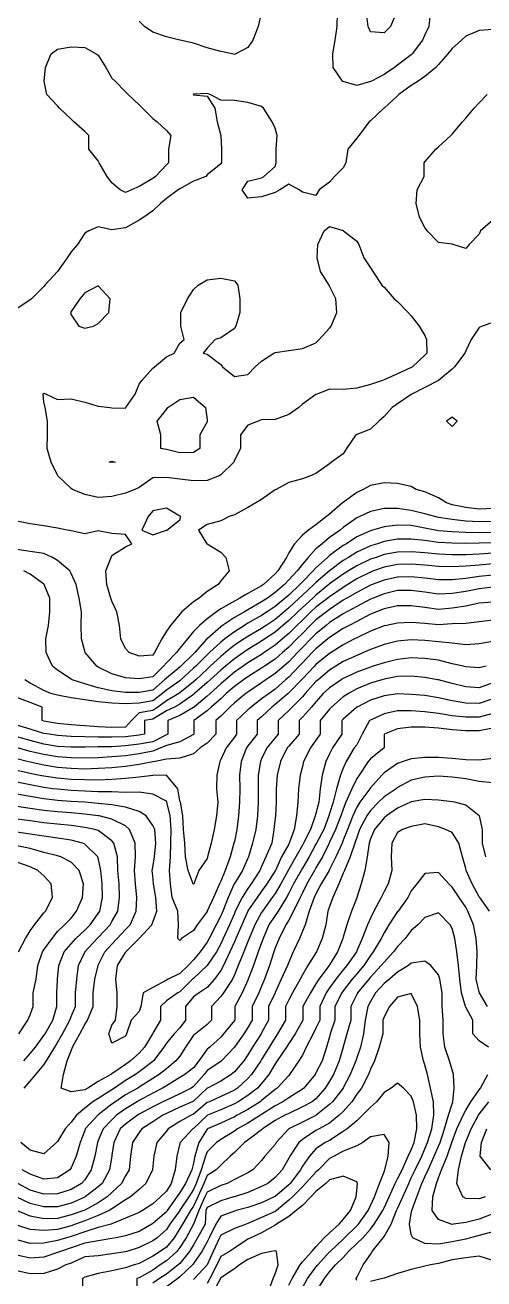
# Model space of a CAD drawing. Header units: inches. Extents: x 450896 to 463247, y 7386701 to 7399440.
# Drawn here: x 456980 to 457967, y 7391714 to 7394413 of the extents above; entities that cross this region are included whole.
import ezdxf

# ---------------------------------------------------------------- set-up
doc = ezdxf.new("R2010")
doc.units = ezdxf.units.IN
doc.header["$MEASUREMENT"] = 0

msp = doc.modelspace()

# ---------------------------------------------------------------- linework, layer by layer
for points, elevation in [([(457488.2, 7394438.6), (457481.2, 7394409.3), (457469.7, 7394380), (457459.5, 7394364.7), (457433.7, 7394350.7), (457430.2, 7394349.5), (457425.2, 7394350.7), (457400.9, 7394355.7), (457371.6, 7394364), (457342.3, 7394373.7), (457313.7, 7394380), (457313, 7394380.2), (457283.8, 7394387.4), (457254.5, 7394397.4), (457237.1, 7394409.3), (457225.2, 7394421)], 800), ([(457851.5, 7394438.6), (457848.7, 7394409.3), (457840.2, 7394391.9), (457834.8, 7394380), (457813.2, 7394350.7), (457810.9, 7394348.5), (457781.6, 7394326.1), (457774.6, 7394321.4), (457752.4, 7394306.5), (457725.3, 7394292.2), (457723.1, 7394290.9), (457693.8, 7394282.7), (457664.5, 7394290.9), (457662.9, 7394292.2), (457643.1, 7394321.4), (457642.5, 7394350.7), (457647.1, 7394380), (457651.6, 7394409.3), (457652.1, 7394438.6)], 800), ([(457778.6, 7394438.6), (457766, 7394409.3), (457752.4, 7394395.7), (457723.1, 7394397.9), (457718.5, 7394409.3), (457714.3, 7394438.6)], 820), ([(457986.7, 7394403.1), (457957.4, 7394400.7), (457928.1, 7394388.6), (457918.8, 7394380), (457898.8, 7394362), (457889.7, 7394350.7), (457869.5, 7394327.7), (457864, 7394321.4), (457840.2, 7394302.2), (457826.1, 7394292.2), (457810.9, 7394282.3), (457784.1, 7394262.9), (457781.6, 7394260.2), (457752.4, 7394233.9), (457751.9, 7394233.6), (457723.1, 7394206.7), (457720.4, 7394204.3), (457698.4, 7394175), (457693.8, 7394169.1), (457674.2, 7394145.7), (457670.1, 7394116.4), (457664.5, 7394105.3), (457645.6, 7394087.1), (457635.2, 7394074.3), (457613, 7394057.9), (457605.9, 7394046.2), (457576.6, 7394052.8), (457569.7, 7394057.9), (457547.3, 7394070.4), (457527.9, 7394057.9), (457518.1, 7394052.5), (457488.8, 7394042.7), (457459.5, 7394040.2), (457447, 7394057.9), (457459.5, 7394076.6), (457488.8, 7394083.8), (457493.4, 7394087.1), (457518.1, 7394108.5), (457520.3, 7394116.4), (457520.3, 7394145.7), (457522.2, 7394175), (457518.1, 7394190.9), (457511.7, 7394204.3), (457493.2, 7394233.6), (457488.8, 7394237.4), (457459.5, 7394246), (457430.2, 7394250.5), (457400.9, 7394251.3), (457377.9, 7394262.9), (457371.6, 7394265.1), (457342.3, 7394263.9), (457341.7, 7394262.9), (457342.3, 7394262.4), (457371.6, 7394259.3), (457388, 7394233.6), (457392.9, 7394204.3), (457400.9, 7394175.1), (457400.9, 7394175), (457402.5, 7394145.7), (457402.5, 7394116.4), (457400.9, 7394114.3), (457371.6, 7394090.7), (457368.5, 7394087.1), (457342.3, 7394076.6), (457313, 7394060.2), (457309.4, 7394057.9), (457283.8, 7394039.7), (457271, 7394028.6), (457254.5, 7394013), (457235, 7393999.3), (457225.2, 7393992.6), (457195.9, 7393976.2), (457166.6, 7393971.9), (457137.3, 7393978.1), (457116.8, 7393970), (457108, 7393964.8), (457092.4, 7393940.7), (457078.8, 7393924.5), (457070.6, 7393911.4), (457049.5, 7393882.1), (457049.5, 7393882.1), (457022.5, 7393852.8), (457020.2, 7393850.3), (456993.2, 7393823.6), (456990.9, 7393821.4), (456961.6, 7393801.9)], 780), ([(457209, 7394057.9), (457195.9, 7394052.4), (457184.7, 7394057.9), (457166.6, 7394072.8), (457156.7, 7394087.1), (457139.3, 7394116.4), (457137.3, 7394120.7), (457116.7, 7394145.7), (457116.7, 7394175), (457108, 7394183.4), (457084.5, 7394204.3), (457078.8, 7394210.1), (457053.9, 7394233.6), (457049.5, 7394239.2), (457026.6, 7394262.9), (457020.7, 7394292.2), (457023.3, 7394321.4), (457035.7, 7394350.7), (457049.5, 7394360.8), (457078.8, 7394365.7), (457108, 7394364.4), (457132.4, 7394350.7), (457137.3, 7394348.1), (457153.7, 7394321.4), (457166.6, 7394298.7), (457173.3, 7394292.2), (457195.9, 7394268.9), (457201.8, 7394262.9), (457225.2, 7394241), (457232.1, 7394233.6), (457254.5, 7394211.7), (457263.9, 7394204.3), (457283.8, 7394185.9), (457293.3, 7394175), (457288.6, 7394145.7), (457288.6, 7394116.4), (457283.8, 7394111.8), (457260.4, 7394087.1), (457254.5, 7394082.3), (457225.2, 7394064.9), (457209, 7394057.9)], 800), ([(457986.7, 7393992.8), (457960.3, 7393970), (457957.4, 7393962.5), (457935.9, 7393940.7), (457928.1, 7393931.7), (457901.3, 7393940.7), (457898.8, 7393941), (457869.5, 7393945), (457845, 7393970), (457840.2, 7393976.8), (457828.5, 7393999.3), (457821.8, 7394028.6), (457823.7, 7394057.9), (457838.5, 7394087.1), (457838.5, 7394116.4), (457840.2, 7394118.5), (457863.8, 7394145.7), (457869.5, 7394150.7), (457895.9, 7394175), (457898.8, 7394178), (457921.6, 7394204.3), (457928.1, 7394212.2), (457946.1, 7394233.6), (457957.4, 7394245.2), (457974.1, 7394262.9)], 780), ([(457215.7, 7393413.5), (457195.9, 7393404.9), (457166.6, 7393398.2), (457137.3, 7393396.1), (457108, 7393402.2), (457081.9, 7393413.5), (457078.8, 7393415.4), (457050.3, 7393442.8), (457049.5, 7393444.1), (457035.5, 7393472.1), (457027.3, 7393501.4), (457028.2, 7393530.7), (457028.2, 7393560), (457022.7, 7393589.3), (457020.2, 7393602), (457018.6, 7393618.5), (457020.2, 7393620.6), (457024.8, 7393618.5), (457049.5, 7393606.9), (457078.8, 7393608.3), (457108, 7393601.2), (457137.3, 7393592.5), (457161.8, 7393589.3), (457166.6, 7393588.8), (457195.9, 7393588.5), (457196.7, 7393589.3), (457216.6, 7393618.5), (457225.2, 7393640), (457231.2, 7393647.8), (457254.5, 7393674.4), (457258.5, 7393677.1), (457283.8, 7393698.8), (457300.7, 7393706.4), (457313, 7393728.1), (457322.3, 7393735.7), (457315.3, 7393765), (457315, 7393794.3), (457329, 7393823.6), (457342.3, 7393843.5), (457352.5, 7393852.8), (457371.6, 7393864.7), (457400.9, 7393868), (457430.2, 7393862.1), (457437.4, 7393852.8), (457442.2, 7393823.6), (457442, 7393794.3), (457433.3, 7393765), (457430.2, 7393759.3), (457400.9, 7393739.7), (457388.7, 7393735.7), (457371.6, 7393717.2), (457363.2, 7393706.4), (457371.6, 7393704.5), (457400.9, 7393682.4), (457404.4, 7393677.1), (457430.2, 7393656.3), (457459.5, 7393660.7), (457475.2, 7393677.1), (457488.8, 7393689), (457515.1, 7393706.4), (457518.1, 7393707.9), (457547.3, 7393712), (457576.6, 7393716.5), (457605.9, 7393728.9), (457612.4, 7393735.7), (457635.2, 7393760.3), (457638.8, 7393765), (457651.1, 7393794.3), (457648.6, 7393823.6), (457635.2, 7393850.6), (457634.2, 7393852.8), (457615.8, 7393882.1), (457608.2, 7393911.4), (457609.5, 7393940.7), (457623.2, 7393970), (457635.2, 7393978.9), (457664.5, 7393970.2), (457664.8, 7393970), (457693.8, 7393947.5), (457697.9, 7393940.7), (457708.6, 7393911.4), (457723.1, 7393890.2), (457727.9, 7393882.1), (457747.7, 7393852.8), (457752.4, 7393848.4), (457774.1, 7393823.6), (457781.6, 7393817.6), (457804.3, 7393794.3), (457810.9, 7393787.1), (457828.1, 7393765), (457840.2, 7393744.4), (457844.1, 7393735.7), (457844.2, 7393706.4), (457840.2, 7393702), (457813.7, 7393677.1), (457810.9, 7393675.6), (457781.6, 7393662.3), (457752.4, 7393649.1), (457748.8, 7393647.8), (457723.1, 7393638.8), (457693.8, 7393631.2), (457664.5, 7393628.6), (457635.2, 7393629.1), (457608.5, 7393618.5), (457605.9, 7393617.5), (457576.6, 7393597.1), (457569, 7393589.3), (457547.3, 7393574.5), (457518.1, 7393563.7), (457488.8, 7393562.9), (457481.7, 7393560), (457459.5, 7393551.7), (457443.1, 7393530.7), (457443.1, 7393501.4), (457430.2, 7393476.6), (457428.7, 7393472.1), (457400.9, 7393444.7), (457397.3, 7393442.8), (457371.6, 7393432.4), (457342.3, 7393432), (457313, 7393435.4), (457283.8, 7393438.8), (457254.5, 7393438), (457225.2, 7393417.3), (457215.7, 7393413.5)], 780), ([(457108, 7393760), (457126.8, 7393765), (457137.3, 7393770.4), (457160, 7393794.3), (457162.7, 7393823.6), (457137.3, 7393851.8), (457108, 7393836.3), (457097.3, 7393823.6), (457078.8, 7393796.5), (457077.3, 7393794.3), (457078.8, 7393789.2), (457095.1, 7393765), (457108, 7393760)], 760), ([(457986.7, 7393772.3), (457963.3, 7393765), (457957.4, 7393761.8), (457940, 7393735.7), (457928.1, 7393711.5), (457926.3, 7393706.4), (457904.2, 7393677.1), (457898.8, 7393672.2), (457869.8, 7393647.8), (457869.5, 7393647.6), (457840.2, 7393632.6), (457811.9, 7393618.5), (457810.9, 7393617.9), (457781.6, 7393597.2), (457770.1, 7393589.3), (457752.4, 7393570.1), (457741, 7393560), (457723.1, 7393542.8), (457693.8, 7393531.6), (457691.4, 7393530.7), (457671.5, 7393501.4), (457664.5, 7393489.8), (457639.4, 7393472.1), (457635.2, 7393468.7), (457605.9, 7393447.4), (457593.8, 7393442.8), (457576.6, 7393436), (457547.3, 7393428.5), (457520.4, 7393413.5), (457518.1, 7393412.2), (457488.8, 7393391.3), (457476.2, 7393384.2), (457459.5, 7393374.4), (457430.2, 7393358.3), (457418.7, 7393355), (457400.9, 7393346), (457371.6, 7393337.8), (457352.9, 7393325.7), (457371.2, 7393296.4), (457371.6, 7393296.2), (457400.9, 7393278), (457411.6, 7393267.1), (457419, 7393237.8), (457400.9, 7393216.4), (457395.2, 7393208.5), (457371.6, 7393193.5), (457354.3, 7393179.2), (457342.3, 7393171.4), (457317.3, 7393150), (457313, 7393145), (457292.5, 7393120.7), (457283.8, 7393108), (457274, 7393091.4), (457258.5, 7393062.1), (457254.5, 7393056.9), (457225.2, 7393054.7), (457203.6, 7393062.1), (457195.9, 7393070.7), (457185.7, 7393091.4), (457182.8, 7393120.7), (457177, 7393150), (457166.6, 7393172.6), (457164.4, 7393179.2), (457155.8, 7393208.5), (457153.5, 7393237.8), (457164.9, 7393267.1), (457166.6, 7393271.2), (457195.9, 7393290.1), (457209.6, 7393296.4), (457195.9, 7393316.6), (457166.6, 7393318.7), (457137.3, 7393324.5), (457108, 7393318), (457078.8, 7393324.1), (457070.3, 7393325.7), (457049.5, 7393329.7), (457020.2, 7393334.7), (456990.9, 7393339.4), (456961.6, 7393344.7)], 760), ([(457355.8, 7393501.4), (457342.3, 7393492.7), (457313, 7393492), (457283.8, 7393499), (457272, 7393501.4), (457272, 7393530.7), (457264, 7393560), (457283.8, 7393585.1), (457286.7, 7393589.3), (457313, 7393606.9), (457342.3, 7393612), (457368.4, 7393589.3), (457371.6, 7393563.4), (457371.9, 7393560), (457371.6, 7393559.1), (457355.8, 7393530.7), (457355.8, 7393501.4)], 800), ([(457898.8, 7393549), (457909.5, 7393560), (457898.8, 7393569.1), (457887.1, 7393560), (457898.8, 7393549)], 740), ([(457173.8, 7393472.1), (457166.6, 7393471.6), (457160.8, 7393472.1), (457166.6, 7393474.3), (457173.8, 7393472.1)], 800), ([(457986.7, 7393372.6), (457957.4, 7393370.8), (457928.1, 7393374.4), (457898.8, 7393380.2), (457886.7, 7393384.2), (457869.5, 7393395.1), (457840.2, 7393408.1), (457821.5, 7393413.5), (457810.9, 7393419.3), (457781.6, 7393425.8), (457752.4, 7393427.3), (457723.1, 7393421.5), (457707.7, 7393413.5), (457693.8, 7393406.8), (457664.5, 7393385.3), (457663.3, 7393384.2), (457635.2, 7393360.4), (457628.7, 7393355), (457605.9, 7393337.1), (457590.1, 7393325.7), (457576.6, 7393314.7), (457559.4, 7393296.4), (457547.3, 7393276.6), (457542.6, 7393267.1), (457524, 7393237.8), (457518.1, 7393231.5), (457492.6, 7393208.5), (457488.8, 7393205.9), (457459.5, 7393189.2), (457442, 7393179.2), (457430.2, 7393173.1), (457400.9, 7393156.1), (457391.6, 7393150), (457371.6, 7393135), (457355.1, 7393120.7), (457342.3, 7393107.8), (457329.3, 7393091.4), (457313, 7393071.6), (457305.3, 7393062.1), (457283.8, 7393039.9), (457278, 7393032.8), (457254.5, 7393010.2), (457225.2, 7393005.7), (457195.9, 7393007.8), (457166.6, 7393016.3), (457137.3, 7393030.8), (457133.9, 7393032.8), (457108.8, 7393062.1), (457108, 7393065), (457101.2, 7393091.4), (457100.7, 7393120.7), (457101.2, 7393150), (457096.4, 7393179.2), (457089.6, 7393208.5), (457078.8, 7393232.6), (457075.7, 7393237.8), (457049.5, 7393260.7), (457038.8, 7393267.1), (457020.2, 7393275.1), (456990.9, 7393280), (456961.6, 7393283.9)], 740), ([(457986.7, 7393344.5), (457957.4, 7393343.7), (457928.1, 7393345.1), (457898.8, 7393348.3), (457869.5, 7393353.2), (457861.6, 7393355), (457840.2, 7393361.1), (457810.9, 7393367.8), (457781.6, 7393372.6), (457752.4, 7393372.6), (457723.1, 7393365.9), (457700.5, 7393355), (457693.8, 7393352), (457664.5, 7393331.1), (457657.9, 7393325.7), (457635.2, 7393309.5), (457618.9, 7393296.4), (457605.9, 7393285.2), (457589.2, 7393267.1), (457576.6, 7393252.8), (457565.1, 7393237.8), (457547.3, 7393218.5), (457537.9, 7393208.5), (457518.1, 7393191.2), (457501.3, 7393179.2), (457488.8, 7393171.3), (457459.5, 7393154.5), (457451.9, 7393150), (457430.2, 7393137.5), (457404.9, 7393120.7), (457400.9, 7393117.8), (457371.6, 7393091.8), (457371.2, 7393091.4), (457344.8, 7393062.1), (457342.3, 7393059.6), (457315.1, 7393032.8), (457313, 7393030.9), (457283.8, 7393007.1), (457280, 7393003.5), (457254.5, 7392981.1), (457225.2, 7392976.2), (457195.9, 7392976.2), (457166.6, 7392979.5), (457137.3, 7392986.1), (457108, 7392995), (457081.2, 7393003.5), (457078.8, 7393004.8), (457049.5, 7393024.3), (457038.9, 7393032.8), (457025.1, 7393062.1), (457024.7, 7393091.4), (457029.9, 7393120.7), (457033.3, 7393150), (457033.2, 7393179.2), (457021, 7393208.5), (457020.2, 7393209.4), (456990.9, 7393230.7), (456977.2, 7393237.8)], 720), ([(457283.8, 7393325.6), (457284.8, 7393325.7), (457313, 7393347.9), (457314.7, 7393355), (457313, 7393355.7), (457283.8, 7393372.8), (457254.5, 7393367), (457244.3, 7393355), (457231.1, 7393325.7), (457254.5, 7393315.6), (457283.8, 7393325.6)], 760), ([(457986.7, 7393320.6), (457957.4, 7393320.1), (457928.1, 7393320.7), (457898.8, 7393322.2), (457869.5, 7393324.4), (457862.2, 7393325.7), (457840.2, 7393330.2), (457810.9, 7393335.5), (457781.6, 7393336.4), (457752.4, 7393332.9), (457727.5, 7393325.7), (457723.1, 7393324.5), (457693.8, 7393311.1), (457671.3, 7393296.4), (457664.5, 7393292.5), (457635.2, 7393270.9), (457630.9, 7393267.1), (457605.9, 7393244.6), (457599.8, 7393237.8), (457576.6, 7393214.6), (457571, 7393208.5), (457547.3, 7393185.9), (457539.8, 7393179.2), (457518.1, 7393161.1), (457500.9, 7393150), (457488.8, 7393142.2), (457459.5, 7393125.4), (457451.8, 7393120.7), (457430.2, 7393107), (457409.7, 7393091.4), (457400.9, 7393084.3), (457376.7, 7393062.1), (457371.6, 7393057.4), (457347, 7393032.8), (457342.3, 7393028.4), (457315.3, 7393003.5), (457313, 7393001.7), (457283.8, 7392981.6), (457275.4, 7392974.2), (457254.5, 7392958.3), (457225.2, 7392953.2), (457195.9, 7392952), (457166.6, 7392953.1), (457137.3, 7392956), (457108, 7392960.6), (457078.8, 7392964.7), (457049.5, 7392970.3), (457035.3, 7392974.2), (457020.2, 7392980.3), (456990.9, 7392996.2), (456979.1, 7393003.5)], 700), ([(457986.7, 7393298.5), (457957.4, 7393297.5), (457928.1, 7393296.9), (457898.8, 7393297.4), (457869.5, 7393299.4), (457840.2, 7393303.1), (457810.9, 7393306.4), (457781.6, 7393306), (457752.4, 7393301), (457738.1, 7393296.4), (457723.1, 7393291.8), (457693.8, 7393278), (457676, 7393267.1), (457664.5, 7393260.2), (457635.2, 7393238.2), (457634.8, 7393237.8), (457605.9, 7393213), (457601.5, 7393208.5), (457576.6, 7393185.6), (457570, 7393179.2), (457547.3, 7393158.2), (457537.5, 7393150), (457518.1, 7393133.3), (457498.6, 7393120.7), (457488.8, 7393114.2), (457459.5, 7393096.6), (457451.3, 7393091.4), (457430.2, 7393077.8), (457411, 7393062.1), (457400.9, 7393053.6), (457378.4, 7393032.8), (457371.6, 7393026.7), (457346.9, 7393003.5), (457342.3, 7392999.5), (457313, 7392975.7), (457310.8, 7392974.2), (457283.8, 7392958.6), (457265.5, 7392944.9), (457254.5, 7392937.8), (457225.2, 7392932.8), (457208.8, 7392915.7), (457195.9, 7392901.3), (457166.6, 7392901.1), (457137.3, 7392902.3), (457108, 7392904.5), (457078.8, 7392906.4), (457049.5, 7392909.6), (457020.2, 7392914.6), (457016.5, 7392915.7), (457016.5, 7392944.9), (456990.9, 7392954.4), (456961.6, 7392965.8)], 680), ([(457986.7, 7393276), (457957.4, 7393274.1), (457928.1, 7393272.7), (457898.8, 7393272.3), (457869.5, 7393273.7), (457840.2, 7393276.8), (457810.9, 7393279.1), (457781.6, 7393278.3), (457752.4, 7393272.9), (457735.2, 7393267.1), (457723.1, 7393263), (457693.8, 7393249), (457675.9, 7393237.8), (457664.5, 7393230.7), (457635.2, 7393209.8), (457633.7, 7393208.5), (457605.9, 7393185.9), (457598.8, 7393179.2), (457576.6, 7393159.2), (457566.7, 7393150), (457547.3, 7393131.4), (457534.8, 7393120.7), (457518.1, 7393106), (457496.1, 7393091.4), (457488.8, 7393086.4), (457459.5, 7393068.7), (457449.5, 7393062.1), (457430.2, 7393049), (457411.1, 7393032.8), (457400.9, 7393024), (457378.2, 7393003.5), (457371.6, 7392997.5), (457344.7, 7392974.2), (457342.3, 7392972.2), (457313, 7392951.2), (457301.4, 7392944.9), (457283.8, 7392936.5), (457254.5, 7392918.8), (457236.4, 7392915.7), (457236.4, 7392886.4), (457225.2, 7392884.4), (457195.9, 7392881), (457166.6, 7392879.9), (457137.3, 7392880.2), (457108, 7392880.8), (457078.8, 7392881.6), (457049.5, 7392883.7), (457031.4, 7392886.4), (457020.2, 7392888.2), (456990.9, 7392897), (456961.6, 7392906.1)], 660), ([(457986.7, 7393253), (457957.4, 7393250.2), (457928.1, 7393247.8), (457898.8, 7393246.6), (457869.5, 7393247.5), (457840.2, 7393250.3), (457810.9, 7393252.7), (457781.6, 7393251.7), (457752.4, 7393245.9), (457729.5, 7393237.8), (457723.1, 7393235.4), (457693.8, 7393220.6), (457674.4, 7393208.5), (457664.5, 7393202.5), (457635.2, 7393182.5), (457631.2, 7393179.2), (457605.9, 7393159.9), (457594.9, 7393150), (457576.6, 7393132.2), (457564.6, 7393120.7), (457547.3, 7393103.3), (457533.6, 7393091.4), (457518.1, 7393078), (457494.2, 7393062.1), (457488.8, 7393058.3), (457459.5, 7393040.1), (457448.8, 7393032.8), (457430.2, 7393019.8), (457411.1, 7393003.5), (457400.9, 7392994.6), (457378.3, 7392974.2), (457371.6, 7392968.3), (457343.4, 7392944.9), (457342.3, 7392944.1), (457313, 7392926.5), (457287.2, 7392915.7), (457287.2, 7392886.4), (457283.8, 7392885), (457254.5, 7392870.3), (457225.2, 7392865.4), (457195.9, 7392861.2), (457166.6, 7392859.4), (457137.3, 7392859), (457108, 7392858.5), (457078.8, 7392858.7), (457049.5, 7392860.4), (457020.2, 7392865.2), (456990.9, 7392872.7), (456961.6, 7392880.7)], 640), ([(457986.7, 7393229), (457957.4, 7393225.8), (457928.1, 7393221.9), (457898.8, 7393218.7), (457869.5, 7393218.9), (457840.2, 7393222.4), (457810.9, 7393225.5), (457781.6, 7393224.8), (457752.4, 7393218.1), (457726.9, 7393208.5), (457723.1, 7393207), (457693.8, 7393191.7), (457672.5, 7393179.2), (457664.5, 7393174.7), (457635.2, 7393155.2), (457628.2, 7393150), (457605.9, 7393132.5), (457593.7, 7393120.7), (457576.6, 7393103.5), (457564.6, 7393091.4), (457547.3, 7393073.7), (457533.7, 7393062.1), (457518.1, 7393048.3), (457495, 7393032.8), (457488.8, 7393028.6), (457459.5, 7393009.9), (457450.2, 7393003.5), (457430.2, 7392989.3), (457412.8, 7392974.2), (457400.9, 7392962.9), (457380.3, 7392944.9), (457371.6, 7392937), (457342.7, 7392915.7), (457342.7, 7392886.4), (457342.3, 7392886.1), (457313, 7392870.4), (457283.8, 7392862), (457272, 7392857.1), (457254.5, 7392849.8), (457225.2, 7392844.6), (457195.9, 7392840), (457166.6, 7392837.6), (457137.3, 7392836), (457108, 7392835), (457078.8, 7392835.6), (457049.5, 7392837.6), (457020.2, 7392842.6), (456990.9, 7392849.6), (456963.3, 7392857.1)], 620), ([(457986.7, 7393202.6), (457957.4, 7393199.6), (457928.1, 7393193.9), (457898.8, 7393189.2), (457869.5, 7393188.1), (457840.2, 7393192), (457810.9, 7393195.9), (457781.6, 7393195.5), (457752.4, 7393188.4), (457728.7, 7393179.2), (457723.1, 7393176.9), (457693.8, 7393161.7), (457672, 7393150), (457664.5, 7393145.8), (457635.2, 7393126.6), (457627.6, 7393120.7), (457605.9, 7393102.6), (457594.8, 7393091.4), (457576.6, 7393072.8), (457566.2, 7393062.1), (457547.3, 7393042.1), (457536.7, 7393032.8), (457518.1, 7393016.8), (457498, 7393003.5), (457488.8, 7392997), (457459.5, 7392977.2), (457455.1, 7392974.2), (457430.2, 7392954.2), (457420.4, 7392944.9), (457400.9, 7392925.2), (457390.4, 7392915.7), (457390.4, 7392886.4), (457371.6, 7392866.9), (457356.7, 7392857.1), (457342.3, 7392844.5), (457313, 7392834.9), (457283.8, 7392832.8), (457259.8, 7392827.8), (457254.5, 7392826.7), (457225.2, 7392821.4), (457195.9, 7392816.9), (457166.6, 7392814.3), (457137.3, 7392812.4), (457108, 7392811.6), (457078.8, 7392812.5), (457049.5, 7392814.8), (457020.2, 7392819.7), (456990.9, 7392826.2), (456984.1, 7392827.8), (456961.6, 7392833.2)], 600), ([(457986.7, 7393171), (457957.4, 7393168.2), (457928.1, 7393162.3), (457898.8, 7393157.6), (457869.5, 7393154.9), (457840.2, 7393158.9), (457810.9, 7393162.8), (457781.6, 7393162.8), (457752.4, 7393156.1), (457736.3, 7393150), (457723.1, 7393144.5), (457693.8, 7393129.3), (457677.4, 7393120.7), (457664.5, 7393113.7), (457635.2, 7393094.8), (457631.1, 7393091.4), (457605.9, 7393070.5), (457597.7, 7393062.1), (457576.6, 7393040.3), (457569.6, 7393032.8), (457547.3, 7393009.6), (457540.2, 7393003.5), (457518.1, 7392983.3), (457505, 7392974.2), (457488.8, 7392962.7), (457466.3, 7392944.9), (457459.5, 7392938.6), (457435, 7392915.7), (457435, 7392886.4), (457430.2, 7392879.8), (457412.4, 7392857.1), (457400.9, 7392831.8), (457398.6, 7392827.8), (457392.7, 7392798.5), (457391.8, 7392769.2), (457394.3, 7392739.9), (457391.6, 7392710.6), (457386.7, 7392681.4), (457380, 7392652.1), (457372.7, 7392622.8), (457371.6, 7392619.2), (457353.7, 7392593.5), (457342.9, 7392564.2), (457342.3, 7392563.4), (457341.5, 7392564.2), (457331, 7392593.5), (457325, 7392622.8), (457323.8, 7392652.1), (457320.7, 7392681.4), (457319.5, 7392710.6), (457314.3, 7392739.9), (457313, 7392743.3), (457308.3, 7392769.2), (457283.8, 7392798.4), (457254.5, 7392797.4), (457225.2, 7392794.4), (457195.9, 7392790.9), (457166.6, 7392789.1), (457137.3, 7392787.9), (457108, 7392788.1), (457078.8, 7392789.2), (457049.5, 7392791.6), (457020.2, 7392795.9), (457007.8, 7392798.5), (456990.9, 7392802), (456961.6, 7392808.4)], 580), ([(457986.7, 7393132.1), (457957.4, 7393128.7), (457928.1, 7393124.7), (457898.8, 7393123.7), (457869.5, 7393121.8), (457840.2, 7393124.5), (457810.9, 7393126.7), (457781.6, 7393125.5), (457757.6, 7393120.7), (457752.4, 7393119.6), (457723.1, 7393107.9), (457693.8, 7393093.7), (457689.1, 7393091.4), (457664.5, 7393078.8), (457638.5, 7393062.1), (457635.2, 7393060), (457605.9, 7393036.2), (457602.7, 7393032.8), (457576.6, 7393005.6), (457574.6, 7393003.5), (457547.3, 7392975.5), (457546, 7392974.2), (457518.1, 7392950.2), (457510.9, 7392944.9), (457488.8, 7392924.2), (457479.6, 7392915.7), (457479.6, 7392886.4), (457459.5, 7392861.2), (457456.4, 7392857.1), (457445, 7392827.8), (457441.1, 7392798.5), (457441.8, 7392769.2), (457441.6, 7392739.9), (457439.4, 7392710.6), (457435.5, 7392681.4), (457430.2, 7392655.7), (457429.4, 7392652.1), (457420.9, 7392622.8), (457410.1, 7392593.5), (457400.9, 7392570.1), (457398.3, 7392564.2), (457385.2, 7392534.9), (457372, 7392505.6), (457371.6, 7392504.9), (457350.1, 7392476.3), (457342.3, 7392464), (457316.5, 7392447.1), (457313, 7392442.2), (457308.6, 7392447.1), (457309.7, 7392476.3), (457308.8, 7392505.6), (457296.6, 7392534.9), (457292.9, 7392564.2), (457290.7, 7392593.5), (457293, 7392622.8), (457293.7, 7392652.1), (457294.4, 7392681.4), (457292, 7392710.6), (457284.8, 7392739.9), (457283.8, 7392742.6), (457254.5, 7392757.3), (457225.2, 7392761.6), (457195.9, 7392761.3), (457166.6, 7392762.4), (457137.3, 7392762.7), (457108, 7392764.2), (457078.8, 7392765.6), (457049.5, 7392767.9), (457039.6, 7392769.2), (457020.2, 7392771.8), (456990.9, 7392777.3), (456961.6, 7392783.2)], 560), ([(457986.7, 7393086), (457957.4, 7393081), (457928.1, 7393079.2), (457898.8, 7393082.2), (457869.5, 7393085.4), (457840.2, 7393088), (457810.9, 7393089.3), (457781.6, 7393086.5), (457752.4, 7393079.4), (457723.1, 7393068.6), (457708.1, 7393062.1), (457693.8, 7393056.2), (457664.5, 7393042.7), (457648.8, 7393032.8), (457635.2, 7393024.2), (457610.3, 7393003.5), (457605.9, 7392999.6), (457582.7, 7392974.2), (457576.6, 7392967.1), (457554.4, 7392944.9), (457547.3, 7392937.6), (457524.5, 7392915.7), (457524.5, 7392886.4), (457518.1, 7392878.9), (457499.8, 7392857.1), (457488.8, 7392833.5), (457486.3, 7392827.8), (457481.6, 7392798.5), (457481.2, 7392769.2), (457481.4, 7392739.9), (457479.9, 7392710.6), (457476.1, 7392681.4), (457469.4, 7392652.1), (457460.8, 7392622.8), (457459.5, 7392619.5), (457447.9, 7392593.5), (457430.2, 7392565.1), (457429.8, 7392564.2), (457417, 7392534.9), (457405.4, 7392505.6), (457400.9, 7392495.3), (457390.8, 7392476.3), (457376, 7392447.1), (457371.6, 7392438.8), (457356.8, 7392417.8), (457342.3, 7392401), (457330.8, 7392388.5), (457313, 7392371.2), (457287.6, 7392359.2), (457283.8, 7392357.4), (457254.5, 7392341.6), (457234, 7392329.9), (457228.8, 7392300.6), (457225.2, 7392289.6), (457208.3, 7392271.3), (457198.3, 7392242), (457195.9, 7392236.8), (457166.6, 7392221.4), (457159.7, 7392242), (457166.6, 7392260), (457174, 7392271.3), (457178, 7392300.6), (457178, 7392329.9), (457174.7, 7392359.2), (457178.6, 7392388.5), (457195.9, 7392416.7), (457196.7, 7392417.8), (457225.2, 7392446.7), (457225.5, 7392447.1), (457252.4, 7392476.3), (457254.5, 7392481.9), (457263.6, 7392505.6), (457261.1, 7392534.9), (457255.9, 7392564.2), (457254.5, 7392581.7), (457253.6, 7392593.5), (457254.5, 7392599.7), (457258, 7392622.8), (457260.8, 7392652.1), (457258.7, 7392681.4), (457254.5, 7392690.3), (457240.1, 7392710.6), (457225.2, 7392720.1), (457195.9, 7392729.2), (457166.6, 7392734.4), (457137.3, 7392737.6), (457108, 7392739.9), (457108, 7392739.9), (457078.8, 7392741.8), (457049.5, 7392744), (457020.2, 7392747.2), (456990.9, 7392752.2), (456961.6, 7392757.4)], 540), ([(457972.4, 7393032.8), (457957.4, 7393029.3), (457928.1, 7393031.8), (457923.5, 7393032.8), (457898.8, 7393038.1), (457869.5, 7393045.5), (457840.2, 7393049.2), (457810.9, 7393051.1), (457781.6, 7393047.2), (457752.4, 7393040.4), (457729.2, 7393032.8), (457723.1, 7393031), (457693.8, 7393020), (457664.5, 7393006.4), (457660, 7393003.5), (457635.2, 7392986.5), (457621.5, 7392974.2), (457605.9, 7392956.3), (457596.5, 7392944.9), (457576.6, 7392923.2), (457569.4, 7392915.7), (457569.4, 7392886.4), (457547.3, 7392860.9), (457544, 7392857.1), (457529.5, 7392827.8), (457522.6, 7392798.5), (457520.4, 7392769.2), (457520.3, 7392739.9), (457518.8, 7392710.6), (457518.1, 7392705.6), (457515.1, 7392681.4), (457510.7, 7392652.1), (457498, 7392622.8), (457488.8, 7392601.7), (457485, 7392593.5), (457466.6, 7392564.2), (457459.5, 7392554.2), (457447, 7392534.9), (457432.2, 7392505.6), (457430.2, 7392500.8), (457419.7, 7392476.3), (457406.4, 7392447.1), (457400.9, 7392435.3), (457391.5, 7392417.8), (457371.7, 7392388.5), (457371.6, 7392388.4), (457342.3, 7392361.1), (457340.4, 7392359.2), (457313, 7392332.4), (457308.5, 7392329.9), (457283.8, 7392313), (457271.2, 7392300.6), (457271.2, 7392271.3), (457254.5, 7392243.1), (457253.9, 7392242), (457236.8, 7392212.8), (457225.2, 7392200.4), (457206.7, 7392183.5), (457195.9, 7392175.5), (457166.6, 7392155.5), (457164.3, 7392154.2), (457137.3, 7392139), (457114.7, 7392124.9), (457108, 7392121.2), (457078.8, 7392116.6), (457057.6, 7392124.9), (457062.2, 7392154.2), (457070, 7392183.5), (457078.8, 7392204.9), (457082, 7392212.8), (457097.6, 7392242), (457108, 7392261.4), (457113.9, 7392271.3), (457126.3, 7392300.6), (457126.3, 7392329.9), (457130.1, 7392359.2), (457137, 7392388.5), (457137.3, 7392389.2), (457151.1, 7392417.8), (457166.6, 7392434.7), (457178.2, 7392447.1), (457195.9, 7392465.9), (457206, 7392476.3), (457218.8, 7392505.6), (457220.2, 7392534.9), (457217.6, 7392564.2), (457215.4, 7392593.5), (457217.7, 7392622.8), (457216.7, 7392652.1), (457204.7, 7392681.4), (457195.9, 7392689), (457166.6, 7392703.4), (457139.1, 7392710.6), (457137.3, 7392711), (457108, 7392714.7), (457078.8, 7392717.1), (457049.5, 7392719.3), (457020.2, 7392722), (456990.9, 7392726.6), (456961.6, 7392730.9)], 520), ([(457986.7, 7392997), (457957.4, 7392986.4), (457928.1, 7392988.6), (457898.8, 7392995.4), (457869.5, 7393003.2), (457867.5, 7393003.5), (457840.2, 7393008.6), (457810.9, 7393011.4), (457781.6, 7393010.6), (457752.4, 7393004.9), (457747.6, 7393003.5), (457723.1, 7392996.3), (457693.8, 7392983.9), (457676, 7392974.2), (457664.5, 7392966.8), (457639.4, 7392944.9), (457635.2, 7392940.3), (457614.7, 7392915.7), (457614.7, 7392886.4), (457605.9, 7392873.4), (457593.8, 7392857.1), (457579.2, 7392827.8), (457576.6, 7392817.3), (457571.9, 7392798.5), (457568.4, 7392769.2), (457566.9, 7392739.9), (457564, 7392710.6), (457558.7, 7392681.4), (457548.3, 7392652.1), (457547.3, 7392650.2), (457531.7, 7392622.8), (457518.5, 7392593.5), (457518.1, 7392592.6), (457500.3, 7392564.2), (457488.8, 7392548.4), (457479.1, 7392534.9), (457459.5, 7392506.5), (457459, 7392505.6), (457446.6, 7392476.3), (457433.6, 7392447.1), (457430.2, 7392439.4), (457420.5, 7392417.8), (457406.8, 7392388.5), (457400.9, 7392377.9), (457387.1, 7392359.2), (457371.6, 7392341.7), (457354.5, 7392329.9), (457342.3, 7392321.2), (457324.7, 7392300.6), (457324.7, 7392271.3), (457313, 7392254.9), (457300.7, 7392242), (457283.8, 7392221.8), (457278.3, 7392212.8), (457256.3, 7392183.5), (457254.5, 7392182), (457225.2, 7392159.9), (457217.3, 7392154.2), (457195.9, 7392141.3), (457171.9, 7392124.9), (457166.6, 7392121.3), (457137.3, 7392102.7), (457125.5, 7392095.6), (457108, 7392081.7), (457090.7, 7392066.3), (457078.8, 7392051.7), (457065.9, 7392037), (457049.5, 7392009.7), (457047.1, 7392007.8), (457020.2, 7391983.2), (456990.9, 7391991.2), (456970.7, 7392007.8)], 500), ([(457986.7, 7392962.8), (457957.4, 7392952.6), (457928.1, 7392953.4), (457898.8, 7392958.1), (457869.5, 7392965), (457840.2, 7392969.6), (457810.9, 7392972), (457781.6, 7392973.3), (457752.4, 7392969.4), (457723.1, 7392959.6), (457694.6, 7392944.9), (457693.8, 7392944.4), (457664.5, 7392918.6), (457661.8, 7392915.7), (457661.8, 7392886.4), (457641.1, 7392857.1), (457635.2, 7392844.5), (457627.2, 7392827.8), (457619.3, 7392798.5), (457614.9, 7392769.2), (457611.8, 7392739.9), (457605.9, 7392715.8), (457604.4, 7392710.6), (457594.3, 7392681.4), (457578.9, 7392652.1), (457576.6, 7392647.9), (457562.6, 7392622.8), (457547.3, 7392596.2), (457545.9, 7392593.5), (457530.3, 7392564.2), (457518.1, 7392543.4), (457511.8, 7392534.9), (457490.7, 7392505.6), (457488.8, 7392502.6), (457474.4, 7392476.3), (457462, 7392447.1), (457459.5, 7392440.5), (457450.5, 7392417.8), (457438.1, 7392388.5), (457430.2, 7392368.5), (457426, 7392359.2), (457406.8, 7392329.9), (457400.9, 7392322), (457380.9, 7392300.6), (457380.9, 7392271.3), (457371.6, 7392261.9), (457346.4, 7392242), (457342.3, 7392238.9), (457324.7, 7392212.8), (457313, 7392193.8), (457304.5, 7392183.5), (457283.8, 7392166.6), (457268, 7392154.2), (457254.5, 7392145.4), (457225.2, 7392126.7), (457222.1, 7392124.9), (457195.9, 7392110.4), (457174.5, 7392095.6), (457166.6, 7392090), (457137.3, 7392067.4), (457136.1, 7392066.3), (457109.3, 7392037), (457108, 7392033.4), (457098.5, 7392007.8), (457090, 7391978.5), (457078.8, 7391953.2), (457076, 7391949.2), (457049.5, 7391931.5), (457020.2, 7391928.7), (456990.9, 7391939.4), (456973.3, 7391949.2)], 480), ([(457986.7, 7392931.2), (457957.4, 7392923.3), (457928.1, 7392923.3), (457898.8, 7392926.3), (457869.5, 7392931), (457840.2, 7392934.8), (457810.9, 7392937), (457781.6, 7392936.6), (457752.4, 7392930.3), (457723.1, 7392917), (457721, 7392915.7), (457705.5, 7392886.4), (457693.8, 7392863.4), (457688.4, 7392857.1), (457670.9, 7392827.8), (457664.5, 7392813.3), (457658.9, 7392798.5), (457650.1, 7392769.2), (457642.9, 7392739.9), (457635.2, 7392715.7), (457633.5, 7392710.6), (457622.8, 7392681.4), (457607.2, 7392652.1), (457605.9, 7392649.5), (457591.4, 7392622.8), (457576.6, 7392598.1), (457573.9, 7392593.5), (457557.3, 7392564.2), (457547.3, 7392544.1), (457542.5, 7392534.9), (457524.7, 7392505.6), (457518.1, 7392496.2), (457504.7, 7392476.3), (457492.2, 7392447.1), (457488.8, 7392437.8), (457481.6, 7392417.8), (457471.2, 7392388.5), (457460.2, 7392359.2), (457459.5, 7392357.4), (457447.3, 7392329.9), (457431, 7392300.6), (457431, 7392271.3), (457430.2, 7392270.2), (457406.9, 7392242), (457400.9, 7392234.7), (457377.3, 7392212.8), (457371.6, 7392208.5), (457353.5, 7392183.5), (457342.3, 7392168.8), (457323.4, 7392154.2), (457313, 7392147.4), (457283.8, 7392129.9), (457275.7, 7392124.9), (457254.5, 7392114.1), (457225.2, 7392097.9), (457221.3, 7392095.6), (457195.9, 7392080.2), (457176.8, 7392066.3), (457166.6, 7392056.8), (457147.8, 7392037), (457137.3, 7392012.1), (457135.5, 7392007.8), (457129.7, 7391978.5), (457122, 7391949.2), (457108, 7391927.8), (457101.3, 7391919.9), (457078.8, 7391907), (457049.5, 7391897.1), (457020.2, 7391896.9), (456990.9, 7391905.4), (456964.1, 7391919.9)], 460), ([(457986.7, 7392899.2), (457957.4, 7392893.6), (457928.1, 7392893.8), (457898.8, 7392896.2), (457869.5, 7392899.3), (457840.2, 7392901.6), (457810.9, 7392901.9), (457781.6, 7392897.9), (457752.8, 7392886.4), (457752.8, 7392857.1), (457752.4, 7392856.9), (457723.1, 7392833.5), (457718.3, 7392827.8), (457698.5, 7392798.5), (457693.8, 7392790.9), (457683.3, 7392769.2), (457670.4, 7392739.9), (457664.5, 7392725.3), (457659.2, 7392710.6), (457648.1, 7392681.4), (457635.2, 7392654.2), (457634.2, 7392652.1), (457619.9, 7392622.8), (457605.9, 7392599), (457602.6, 7392593.5), (457586.1, 7392564.2), (457576.6, 7392545.1), (457571.6, 7392534.9), (457557.5, 7392505.6), (457547.3, 7392486.4), (457540.9, 7392476.3), (457526.4, 7392447.1), (457518.1, 7392426.8), (457515, 7392417.8), (457505.7, 7392388.5), (457494.7, 7392359.2), (457488.8, 7392344.4), (457483, 7392329.9), (457468.7, 7392300.6), (457468.7, 7392271.3), (457459.5, 7392255.5), (457450.7, 7392242), (457430.2, 7392212.8), (457430.2, 7392212.7), (457402.5, 7392183.5), (457400.9, 7392182.2), (457371.6, 7392162.9), (457364.9, 7392154.2), (457342.3, 7392128.3), (457337.2, 7392124.9), (457313, 7392112.8), (457283.8, 7392099.2), (457276.5, 7392095.6), (457254.5, 7392084.6), (457225.2, 7392068.6), (457221.5, 7392066.3), (457195.9, 7392047.6), (457184.6, 7392037), (457170.6, 7392007.8), (457166.6, 7391980.3), (457166.3, 7391978.5), (457161.7, 7391949.2), (457145.8, 7391919.9), (457137.3, 7391912.2), (457109.1, 7391890.6), (457108, 7391890), (457078.8, 7391877.3), (457049.5, 7391869.1), (457020.2, 7391869.5), (456990.9, 7391876.6), (456961.6, 7391890.4)], 440), ([(457986.7, 7392834), (457957.4, 7392830.3), (457928.1, 7392831.7), (457898.8, 7392834), (457869.5, 7392836.4), (457840.2, 7392836.6), (457810.9, 7392833.4), (457793.3, 7392827.8), (457781.6, 7392823.3), (457752.4, 7392803.6), (457747.3, 7392798.5), (457723.1, 7392771), (457721.9, 7392769.2), (457700.3, 7392739.9), (457693.8, 7392729.5), (457685.1, 7392710.6), (457673.4, 7392681.4), (457664.5, 7392658.2), (457661.9, 7392652.1), (457648.7, 7392622.8), (457635.2, 7392595.1), (457634.4, 7392593.5), (457617.1, 7392564.2), (457605.9, 7392542.7), (457602.3, 7392534.9), (457591.1, 7392505.6), (457582.4, 7392476.3), (457576.6, 7392462.6), (457570.1, 7392447.1), (457556.8, 7392417.8), (457547.3, 7392395.6), (457544.8, 7392388.5), (457531.2, 7392359.2), (457518.1, 7392330.6), (457517.8, 7392329.9), (457504, 7392300.6), (457504, 7392271.3), (457488.8, 7392244), (457487.6, 7392242), (457469.1, 7392212.8), (457459.5, 7392196.7), (457450.6, 7392183.5), (457430.2, 7392159.7), (457423.4, 7392154.2), (457400.9, 7392139.8), (457372.6, 7392124.9), (457371.6, 7392124.5), (457342.3, 7392096.9), (457339.7, 7392095.6), (457313, 7392083.7), (457283.8, 7392070.2), (457276.2, 7392066.3), (457254.5, 7392052.5), (457231, 7392037), (457225.2, 7392029.2), (457210.7, 7392007.8), (457206.4, 7391978.5), (457203.9, 7391949.2), (457195.9, 7391936.1), (457186.9, 7391919.9), (457166.6, 7391899.9), (457156.3, 7391890.6), (457137.3, 7391878.3), (457108, 7391862.1), (457106.2, 7391861.3), (457078.8, 7391851.9), (457049.5, 7391844.2), (457020.2, 7391843.3), (456990.9, 7391849.1), (456961.6, 7391861.1)], 420), ([(457986.7, 7392782.1), (457957.4, 7392784.7), (457928.1, 7392790.3), (457898.8, 7392794.2), (457869.5, 7392796.5), (457840.2, 7392794.4), (457810.9, 7392787.4), (457781.6, 7392771.7), (457778.5, 7392769.2), (457752.4, 7392751.4), (457740.6, 7392739.9), (457723.1, 7392722.3), (457715.4, 7392710.6), (457699.9, 7392681.4), (457693.8, 7392664.2), (457689.7, 7392652.1), (457679.4, 7392622.8), (457666.9, 7392593.5), (457664.5, 7392587.1), (457655.1, 7392564.2), (457642.3, 7392534.9), (457635.2, 7392515.9), (457631.7, 7392505.6), (457627.1, 7392476.3), (457618.9, 7392447.1), (457607.3, 7392417.8), (457605.9, 7392415.8), (457588, 7392388.5), (457576.6, 7392368.8), (457571.5, 7392359.2), (457555.6, 7392329.9), (457547.3, 7392314.8), (457540.2, 7392300.6), (457540.2, 7392271.3), (457523.2, 7392242), (457518.1, 7392233.9), (457505.4, 7392212.8), (457488.8, 7392186.1), (457487.2, 7392183.5), (457467, 7392154.2), (457459.5, 7392145.7), (457437.2, 7392124.9), (457430.2, 7392120.3), (457400.9, 7392106.5), (457376.5, 7392095.6), (457371.6, 7392093.6), (457342.3, 7392068.8), (457337, 7392066.3), (457313, 7392052.8), (457287.9, 7392037), (457283.8, 7392032.1), (457263.4, 7392007.8), (457256.7, 7391978.5), (457254.5, 7391957.1), (457253.7, 7391949.2), (457239.7, 7391919.9), (457225.2, 7391906.7), (457206.8, 7391890.6), (457195.9, 7391884.6), (457166.6, 7391865), (457160.6, 7391861.3), (457137.3, 7391850.7), (457108, 7391838.9), (457088.2, 7391832), (457078.8, 7391828.7), (457049.5, 7391820.5), (457020.2, 7391818.1), (456990.9, 7391820.8), (456961.6, 7391829.7)], 400), ([(457971.6, 7392622.8), (457964.2, 7392652.1), (457964, 7392681.4), (457957.5, 7392710.6), (457957.4, 7392710.9), (457928.1, 7392733.5), (457904.8, 7392739.9), (457898.8, 7392741.2), (457869.5, 7392744.7), (457840.2, 7392745.9), (457810.9, 7392740.8), (457809.2, 7392739.9), (457781.6, 7392727.6), (457757.5, 7392710.6), (457752.4, 7392706.3), (457732, 7392681.4), (457723.1, 7392661.1), (457720.1, 7392652.1), (457716.1, 7392622.8), (457710.7, 7392593.5), (457702.9, 7392564.2), (457694.1, 7392534.9), (457693.8, 7392534), (457682.4, 7392505.6), (457672, 7392476.3), (457664.5, 7392449.8), (457663.8, 7392447.1), (457652.3, 7392417.8), (457635.2, 7392390.2), (457634, 7392388.5), (457612, 7392359.2), (457605.9, 7392349), (457594.3, 7392329.9), (457577.6, 7392300.6), (457577.6, 7392271.3), (457576.6, 7392269.6), (457561, 7392242), (457547.3, 7392221.1), (457542.1, 7392212.8), (457522.3, 7392183.5), (457518.1, 7392177.3), (457504.2, 7392154.2), (457488.8, 7392134.9), (457480, 7392124.9), (457459.5, 7392108.8), (457438.7, 7392095.6), (457430.2, 7392090.9), (457400.9, 7392078), (457372.1, 7392066.3), (457371.6, 7392066.1), (457342.3, 7392037.9), (457340.9, 7392037), (457313.6, 7392007.8), (457313, 7392006), (457306, 7391978.5), (457303, 7391949.2), (457294, 7391919.9), (457283.8, 7391903.2), (457271.4, 7391890.6), (457254.5, 7391875.9), (457232.5, 7391861.3), (457225.2, 7391856.8), (457195.9, 7391844.9), (457166.6, 7391832.5), (457164.9, 7391832), (457137.3, 7391824.9), (457108, 7391815.4), (457078.8, 7391805.7), (457068.5, 7391802.7), (457049.5, 7391796.7), (457020.2, 7391791.1), (456990.9, 7391790.7), (456961.6, 7391798.2)], 380), ([(456977.4, 7392124.9), (456990.9, 7392139.5), (457002.9, 7392154.2), (457020.2, 7392175.3), (457025.5, 7392183.5), (457043.4, 7392212.8), (457049.5, 7392222.7), (457060.6, 7392242), (457075.7, 7392271.3), (457078.8, 7392279.2), (457088, 7392300.6), (457088, 7392329.9), (457090.9, 7392359.2), (457094.9, 7392388.5), (457108, 7392417.5), (457108.1, 7392417.8), (457135.2, 7392447.1), (457137.3, 7392449.2), (457162.6, 7392476.3), (457166.6, 7392483.1), (457179.1, 7392505.6), (457183, 7392534.9), (457182.3, 7392564.2), (457179.7, 7392593.5), (457178.6, 7392622.8), (457170.7, 7392652.1), (457166.6, 7392657.2), (457137.3, 7392679), (457129.9, 7392681.4), (457108, 7392686), (457078.8, 7392690), (457049.5, 7392692.7), (457020.2, 7392695.8), (456990.9, 7392700), (456961.6, 7392703.7)], 500), ([(457979.5, 7392505.6), (457958.6, 7392534.9), (457957.4, 7392536.4), (457941.9, 7392564.2), (457929.2, 7392593.5), (457928.1, 7392597.8), (457920.9, 7392622.8), (457913.7, 7392652.1), (457898.8, 7392674.7), (457885, 7392681.4), (457869.5, 7392687.1), (457840.2, 7392693.3), (457810.9, 7392687.6), (457791.9, 7392681.4), (457781.6, 7392674.8), (457769.2, 7392652.1), (457767.5, 7392622.8), (457768.9, 7392593.5), (457761.2, 7392564.2), (457752.4, 7392547.8), (457746.3, 7392534.9), (457730.2, 7392505.6), (457723.1, 7392490.9), (457716.8, 7392476.3), (457705.2, 7392447.1), (457693.8, 7392420), (457692.9, 7392417.8), (457672.4, 7392388.5), (457664.5, 7392379.2), (457648.7, 7392359.2), (457635.2, 7392340.8), (457628, 7392329.9), (457613.9, 7392300.6), (457613.9, 7392271.3), (457605.9, 7392253.6), (457599.6, 7392242), (457584.7, 7392212.8), (457576.6, 7392195.9), (457569, 7392183.5), (457549.2, 7392154.2), (457547.3, 7392152.2), (457522.1, 7392124.9), (457518.1, 7392122.2), (457488.8, 7392098), (457485.7, 7392095.6), (457459.5, 7392079), (457436.5, 7392066.3), (457430.2, 7392062.8), (457400.9, 7392049.5), (457372.4, 7392037), (457371.6, 7392036.5), (457353.9, 7392007.8), (457345.4, 7391978.5), (457342.3, 7391963.1), (457338.3, 7391949.2), (457324.8, 7391919.9), (457313, 7391900.5), (457306.4, 7391890.6), (457285.9, 7391861.3), (457283.8, 7391858.4), (457254.5, 7391833.3), (457252.4, 7391832), (457225.2, 7391816.5), (457195.9, 7391807), (457175.9, 7391802.7), (457166.6, 7391801), (457137.3, 7391796.1), (457108, 7391790.8), (457078.8, 7391780.9), (457055.6, 7391773.5), (457049.5, 7391770.8), (457020.2, 7391760.7), (456990.9, 7391758.8), (456961.6, 7391765)], 360), ([(456976.8, 7392183.5), (456990.9, 7392199.5), (457001.8, 7392212.8), (457020.2, 7392237.9), (457022.6, 7392242), (457039.2, 7392271.3), (457048, 7392300.6), (457048, 7392329.9), (457049.5, 7392357.2), (457049.6, 7392359.2), (457052.6, 7392388.5), (457063.7, 7392417.8), (457078.8, 7392435.3), (457089.2, 7392447.1), (457108, 7392464.6), (457119.7, 7392476.3), (457137.3, 7392500.5), (457140.6, 7392505.6), (457146.4, 7392534.9), (457145.9, 7392564.2), (457142.7, 7392593.5), (457137.3, 7392620.1), (457136.5, 7392622.8), (457108, 7392650.2), (457103.4, 7392652.1), (457078.8, 7392658.2), (457049.5, 7392662.6), (457020.2, 7392666.8), (456990.9, 7392671.6), (456961.6, 7392675.6)], 480), ([(456966, 7392242), (456985.8, 7392271.3), (456990.9, 7392282.7), (456997.4, 7392300.6), (456997.4, 7392329.9), (457003.8, 7392359.2), (457006.9, 7392388.5), (457016.9, 7392417.8), (457020.2, 7392422.6), (457037.7, 7392447.1), (457049.5, 7392461.6), (457064.8, 7392476.3), (457078.8, 7392490.9), (457090.6, 7392505.6), (457103, 7392534.9), (457105.8, 7392564.2), (457095.8, 7392593.5), (457078.8, 7392611.1), (457056.5, 7392622.8), (457049.5, 7392624.9), (457020.2, 7392631.9), (456990.9, 7392640.4), (456961.6, 7392646.2)], 460), ([(456965.7, 7392417.8), (456980.8, 7392447.1), (456990.9, 7392463.6), (456999.9, 7392476.3), (457020.2, 7392501.9), (457023.7, 7392505.6), (457038.6, 7392534.9), (457036, 7392564.2), (457020.2, 7392581.7), (457007.2, 7392593.5), (456990.9, 7392601), (456961.6, 7392610.9)], 440), ([(457974.8, 7392300.6), (457958, 7392329.9), (457957.4, 7392332.2), (457950.8, 7392359.2), (457952, 7392388.5), (457952.7, 7392417.8), (457950.8, 7392447.1), (457945, 7392476.3), (457932.9, 7392505.6), (457928.1, 7392514.3), (457914.3, 7392534.9), (457898.8, 7392557.6), (457891.5, 7392564.2), (457869.5, 7392588.8), (457840.2, 7392586.5), (457822.7, 7392564.2), (457810.9, 7392549.1), (457803.4, 7392534.9), (457782.5, 7392505.6), (457781.6, 7392504.6), (457762.6, 7392476.3), (457752.4, 7392459.3), (457746.2, 7392447.1), (457729, 7392417.8), (457723.1, 7392410.3), (457708.7, 7392388.5), (457693.8, 7392370.6), (457684, 7392359.2), (457664.5, 7392334), (457661.4, 7392329.9), (457646.5, 7392300.6), (457646.5, 7392271.3), (457636.7, 7392242), (457635.2, 7392235.3), (457628.5, 7392212.8), (457618.9, 7392183.5), (457605.9, 7392157.4), (457603.8, 7392154.2), (457579.4, 7392124.9), (457576.6, 7392122.7), (457547.3, 7392103.9), (457534.7, 7392095.6), (457518.1, 7392086.9), (457488.8, 7392067.8), (457486.4, 7392066.3), (457459.5, 7392049.5), (457437, 7392037), (457430.2, 7392032.3), (457400.9, 7392014), (457391.8, 7392007.8), (457371.6, 7391988), (457367.9, 7391978.5), (457358.9, 7391949.2), (457347.9, 7391919.9), (457342.3, 7391906.8), (457332, 7391890.6), (457313, 7391862.1), (457312.5, 7391861.3), (457291.2, 7391832), (457283.8, 7391820.5), (457263.9, 7391802.7), (457254.5, 7391796), (457225.2, 7391781.8), (457198.9, 7391773.5), (457195.9, 7391772.5), (457166.6, 7391768.3), (457137.3, 7391764.1), (457108, 7391761.8), (457078.8, 7391748.4), (457067.7, 7391744.2), (457049.5, 7391735.1), (457020.2, 7391726), (456990.9, 7391725.2), (456961.6, 7391731.6)], 340), ([(457977.3, 7392212.8), (457957.4, 7392226.5), (457943.4, 7392242), (457943.4, 7392271.3), (457928.1, 7392299.2), (457927.5, 7392300.6), (457919.3, 7392329.9), (457915.5, 7392359.2), (457912.7, 7392388.5), (457908.8, 7392417.8), (457904.4, 7392447.1), (457898.8, 7392468.7), (457894.6, 7392476.3), (457869.5, 7392502.3), (457840.2, 7392492.1), (457825.4, 7392476.3), (457810.9, 7392463.8), (457797.5, 7392447.1), (457781.6, 7392429.7), (457772.9, 7392417.8), (457752.4, 7392396), (457746.4, 7392388.5), (457723.1, 7392363.3), (457719.7, 7392359.2), (457695.5, 7392329.9), (457693.8, 7392326.6), (457680.9, 7392300.6), (457680.9, 7392271.3), (457672.2, 7392242), (457664.5, 7392213.5), (457664.3, 7392212.8), (457656, 7392183.5), (457643.6, 7392154.2), (457635.2, 7392139.7), (457625.8, 7392124.9), (457605.9, 7392102), (457597.4, 7392095.6), (457576.6, 7392084.4), (457547.3, 7392070.5), (457539, 7392066.3), (457518.1, 7392054.8), (457490.5, 7392037), (457488.8, 7392035.3), (457459.5, 7392012.7), (457452.3, 7392007.8), (457430.2, 7391986.5), (457421.2, 7391978.5), (457400.9, 7391959.1), (457391.2, 7391949.2), (457371.6, 7391936.8), (457364.3, 7391919.9), (457351.3, 7391890.6), (457342.3, 7391870.6), (457336.1, 7391861.3), (457318.3, 7391832), (457313, 7391822.6), (457300.3, 7391802.7), (457283.8, 7391782.7), (457270.8, 7391773.5), (457254.5, 7391763), (457225.2, 7391747.6), (457214.5, 7391744.2), (457195.9, 7391737.9), (457166.6, 7391731.5), (457137.3, 7391726), (457108, 7391717.7), (457103.1, 7391714.9), (457103.1, 7391685.6)], 320), ([(457986.7, 7391815.3), (457957.4, 7391807.7), (457937.8, 7391802.7), (457928.1, 7391800.1), (457898.8, 7391793.7), (457869.5, 7391789), (457840.2, 7391790.2), (457814.4, 7391802.7), (457810.9, 7391809.9), (457807, 7391832), (457810.9, 7391855.3), (457811.9, 7391861.3), (457822.7, 7391890.6), (457834, 7391919.9), (457840.2, 7391933.8), (457847, 7391949.2), (457860.1, 7391978.5), (457869.5, 7391999.7), (457872.9, 7392007.8), (457882.6, 7392037), (457891, 7392066.3), (457898.8, 7392090.7), (457900.7, 7392095.6), (457903.4, 7392124.9), (457902, 7392154.2), (457898.8, 7392164.1), (457893.5, 7392183.5), (457883.3, 7392212.8), (457879.6, 7392242), (457879.6, 7392271.3), (457877.6, 7392300.6), (457877.6, 7392329.9), (457872.5, 7392359.2), (457869.5, 7392368.6), (457853.2, 7392388.5), (457840.2, 7392398.3), (457810.9, 7392393.4), (457804.7, 7392388.5), (457781.6, 7392374.3), (457764.3, 7392359.2), (457752.4, 7392349.9), (457734.2, 7392329.9), (457723.1, 7392311), (457717.7, 7392300.6), (457711.4, 7392271.3), (457708.2, 7392242), (457701.5, 7392212.8), (457693.8, 7392190.3), (457691.4, 7392183.5), (457679.7, 7392154.2), (457664.5, 7392125.6), (457664.1, 7392124.9), (457641.5, 7392095.6), (457635.2, 7392089.4), (457606.2, 7392066.3), (457605.9, 7392066.2), (457576.6, 7392051.8), (457547.3, 7392037.2), (457547.1, 7392037), (457520.5, 7392007.8), (457518.1, 7392003.8), (457495.9, 7391978.5), (457488.8, 7391969.4), (457469.8, 7391949.2), (457459.5, 7391942.4), (457430.2, 7391928.1), (457415, 7391919.9), (457400.9, 7391915), (457371.6, 7391901.1), (457366.8, 7391890.6), (457353.5, 7391861.3), (457342.3, 7391832.2), (457342.3, 7391832), (457326.3, 7391802.7), (457313, 7391781.6), (457306.5, 7391773.5), (457283.8, 7391752.9), (457270.6, 7391744.2), (457254.5, 7391733.3), (457225.2, 7391716.9), (457220.5, 7391714.9), (457220.5, 7391685.6)], 300), ([(457693.8, 7391710.6), (457692.4, 7391714.9), (457693.8, 7391717.1), (457707.6, 7391744.2), (457723.1, 7391766.9), (457727, 7391773.5), (457750.4, 7391802.7), (457752.4, 7391805.4), (457767.6, 7391832), (457779.5, 7391861.3), (457781.6, 7391866), (457792.6, 7391890.6), (457805.4, 7391919.9), (457810.9, 7391931.5), (457819.1, 7391949.2), (457833.4, 7391978.5), (457840.2, 7391993.9), (457846.1, 7392007.8), (457855.6, 7392037), (457859.2, 7392066.3), (457858.6, 7392095.6), (457852.7, 7392124.9), (457846, 7392154.2), (457840.2, 7392174.9), (457837, 7392183.5), (457830.9, 7392212.8), (457829.2, 7392242), (457829.2, 7392271.3), (457824.6, 7392300.6), (457810.9, 7392328.2), (457781.6, 7392320.5), (457764, 7392300.6), (457752.4, 7392278.6), (457749.7, 7392271.3), (457749.7, 7392242), (457741.9, 7392212.8), (457731.5, 7392183.5), (457723.1, 7392165.6), (457719.1, 7392154.2), (457703.7, 7392124.9), (457693.8, 7392111.5), (457683.3, 7392095.6), (457664.5, 7392074.8), (457655.9, 7392066.3), (457635.2, 7392049.3), (457613, 7392037), (457605.9, 7392033.5), (457576.6, 7392014.1), (457568.9, 7392007.8), (457549.6, 7391978.5), (457547.3, 7391973.8), (457532.9, 7391949.2), (457518.1, 7391932.4), (457502.2, 7391919.9), (457488.8, 7391913), (457459.5, 7391900.5), (457430.2, 7391891.2), (457428.2, 7391890.6), (457400.9, 7391882.5), (457371.6, 7391867.7), (457368.7, 7391861.3), (457367.6, 7391832), (457350.9, 7391802.7), (457342.3, 7391787.9), (457333.7, 7391773.5), (457313, 7391747.3), (457309.5, 7391744.2), (457283.8, 7391724.6), (457269.4, 7391714.9), (457254.5, 7391705)], 280), ([(457605.9, 7391686), (457624.5, 7391714.9), (457635.2, 7391729.2), (457647.9, 7391744.2), (457664.5, 7391760.3), (457676.2, 7391773.5), (457693.8, 7391790.2), (457706.6, 7391802.7), (457723.1, 7391821.5), (457731.2, 7391832), (457749.6, 7391861.3), (457752.4, 7391867), (457763.2, 7391890.6), (457776.1, 7391919.9), (457781.6, 7391929.7), (457791.3, 7391949.2), (457804.2, 7391978.5), (457810.9, 7391992.2), (457817.3, 7392007.8), (457823.3, 7392037), (457822.3, 7392066.3), (457815.5, 7392095.6), (457810.9, 7392107.6), (457794, 7392124.9), (457781.6, 7392135.6), (457767.8, 7392124.9), (457752.4, 7392115.7), (457736.2, 7392095.6), (457723.1, 7392083.9), (457706.1, 7392066.3), (457693.8, 7392054.7), (457672.8, 7392037), (457664.5, 7392031.6), (457635.2, 7392012.2), (457625.9, 7392007.8), (457605.9, 7391994.5), (457592, 7391978.5), (457576.6, 7391956.6), (457572.3, 7391949.2), (457550.5, 7391919.9), (457547.3, 7391916.7), (457518.1, 7391891.9), (457515.6, 7391890.6), (457488.8, 7391878.3), (457459.5, 7391868), (457433.9, 7391861.3), (457430.2, 7391860.2), (457400.9, 7391849.3), (457390.4, 7391832), (457375.6, 7391802.7), (457371.6, 7391794), (457360.3, 7391773.5), (457342.3, 7391747.2), (457340, 7391744.2), (457313, 7391718.5), (457308.2, 7391714.9), (457283.8, 7391697.3)], 260), ([(457986.7, 7391854.6), (457957.4, 7391842.6), (457928.1, 7391835.7), (457901.8, 7391832), (457898.8, 7391831.6), (457896.9, 7391832), (457869.5, 7391842.1), (457855.9, 7391861.3), (457857.7, 7391890.6), (457865.1, 7391919.9), (457869.5, 7391931.8), (457876.3, 7391949.2), (457887.9, 7391978.5), (457898, 7392007.8), (457898.8, 7392010.3), (457909.2, 7392037), (457922.7, 7392066.3), (457928.1, 7392077.4), (457939.4, 7392095.6), (457957.4, 7392121), (457960, 7392124.9), (457975.7, 7392154.2)], 320), ([(457970.1, 7391890.6), (457957.4, 7391886.5), (457928.1, 7391887.3), (457922.2, 7391890.6), (457908.9, 7391919.9), (457912.9, 7391949.2), (457919.2, 7391978.5), (457927.5, 7392007.8), (457928.1, 7392009.3), (457939.6, 7392037), (457955.4, 7392066.3), (457957.4, 7392069.1), (457977.6, 7392095.6)], 340), ([(457576.6, 7391694.8), (457587.3, 7391714.9), (457605.9, 7391739.3), (457609.8, 7391744.2), (457635.2, 7391772.5), (457636.2, 7391773.5), (457664.5, 7391799.8), (457667.6, 7391802.7), (457693.8, 7391828.3), (457697.2, 7391832), (457718, 7391861.3), (457723.1, 7391872.1), (457731.7, 7391890.6), (457742.7, 7391919.9), (457752.4, 7391944.9), (457754.1, 7391949.2), (457761.1, 7391978.5), (457763.5, 7392007.8), (457752.4, 7392025), (457723.1, 7392020.3), (457706.4, 7392007.8), (457693.8, 7392000.7), (457664.5, 7391989.2), (457644.7, 7391978.5), (457635.2, 7391973.7), (457611.3, 7391949.2), (457605.9, 7391944.1), (457583.6, 7391919.9), (457576.6, 7391912.3), (457555.3, 7391890.6), (457547.3, 7391883.5), (457521.1, 7391861.3), (457518.1, 7391859), (457488.8, 7391846.6), (457459.5, 7391833.4), (457455.5, 7391832), (457430.2, 7391822.8), (457400.9, 7391808.7), (457397.9, 7391802.7), (457384.5, 7391773.5), (457371.6, 7391744.5), (457371.4, 7391744.2), (457344.5, 7391714.9), (457342.3, 7391713)], 240), ([(457981.9, 7391949.2), (457959.4, 7391978.5), (457961.8, 7392007.8), (457973.8, 7392037)], 360), ([(457547.3, 7391701), (457554.5, 7391714.9), (457571.8, 7391744.2), (457576.6, 7391751.1), (457596.9, 7391773.5), (457605.9, 7391783.6), (457623.4, 7391802.7), (457635.2, 7391813.2), (457655.6, 7391832), (457664.5, 7391842.3), (457680.2, 7391861.3), (457692.2, 7391890.6), (457693.8, 7391903.9), (457695.3, 7391919.9), (457693.8, 7391923.4), (457664.5, 7391935), (457635.2, 7391927.4), (457627.1, 7391919.9), (457605.9, 7391902.7), (457595, 7391890.6), (457576.6, 7391872.3), (457563.5, 7391861.3), (457547.3, 7391848.2), (457521.1, 7391832), (457518.1, 7391829.9), (457488.8, 7391813.5), (457465.4, 7391802.7), (457459.5, 7391799.6), (457430.2, 7391780.1), (457419.8, 7391773.5), (457400.9, 7391762.3), (457392.2, 7391744.2), (457377.7, 7391714.9), (457371.6, 7391704.5)], 220), ([(457502.8, 7391685.6), (457513.7, 7391714.9), (457518.1, 7391724.8), (457524.8, 7391744.2), (457520.9, 7391773.5), (457518.1, 7391774.8), (457509.9, 7391773.5), (457488.8, 7391768.8), (457459.5, 7391756), (457441.5, 7391744.2), (457430.2, 7391736.2), (457400.9, 7391716.8), (457400, 7391714.9), (457384.9, 7391685.6)], 200), ([(457986.7, 7391753.6), (457957.4, 7391763.4), (457928.1, 7391759.7), (457898.8, 7391755.6), (457869.5, 7391747.5), (457852.2, 7391744.2), (457840.2, 7391741.6), (457810.9, 7391734.8), (457781.6, 7391725.8), (457752.4, 7391715.7), (457749.2, 7391714.9), (457723.1, 7391708.7)], 280)]:
    msp.add_lwpolyline(points, dxfattribs=dict(elevation=elevation))

doc.saveas('drawing.dxf')
